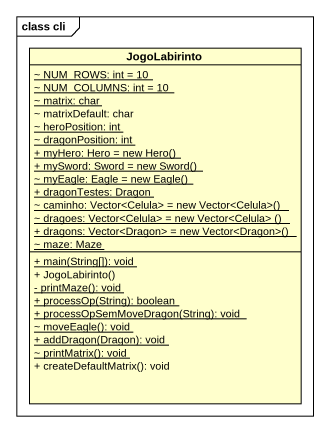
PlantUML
@startuml
mainframe class cli
hide circle
hide empty members
skinparam classAttributeIconSize 0
class JogoLabirinto {
  {static} ~ NUM_ROWS: int = 10
  {static} ~ NUM_COLUMNS: int = 10
  {static} ~ matrix: char
  ~ matrixDefault: char
  {static} ~ heroPosition: int
  {static} ~ dragonPosition: int
  {static} {field} + myHero: Hero = new Hero()
  {static} {field} + mySword: Sword = new Sword()
  {static} {field} ~ myEagle: Eagle = new Eagle()
  {static} + dragonTestes: Dragon
  {static} {field} ~ caminho: Vector<Celula> = new Vector<Celula>()
  {static} {field} ~ dragoes: Vector<Celula> = new Vector<Celula> ()
  {static} {field} + dragons: Vector<Dragon> = new Vector<Dragon>()
  {static} ~ maze: Maze
  {static} + main(String[]): void
  + JogoLabirinto()
  {static} - printMaze(): void
  {static} + processOp(String): boolean
  {static} + processOpSemMoveDragon(String): void
  {static} ~ moveEagle(): void
  {static} + addDragon(Dragon): void
  {static} ~ printMatrix(): void
  + createDefaultMatrix(): void
}
@enduml
